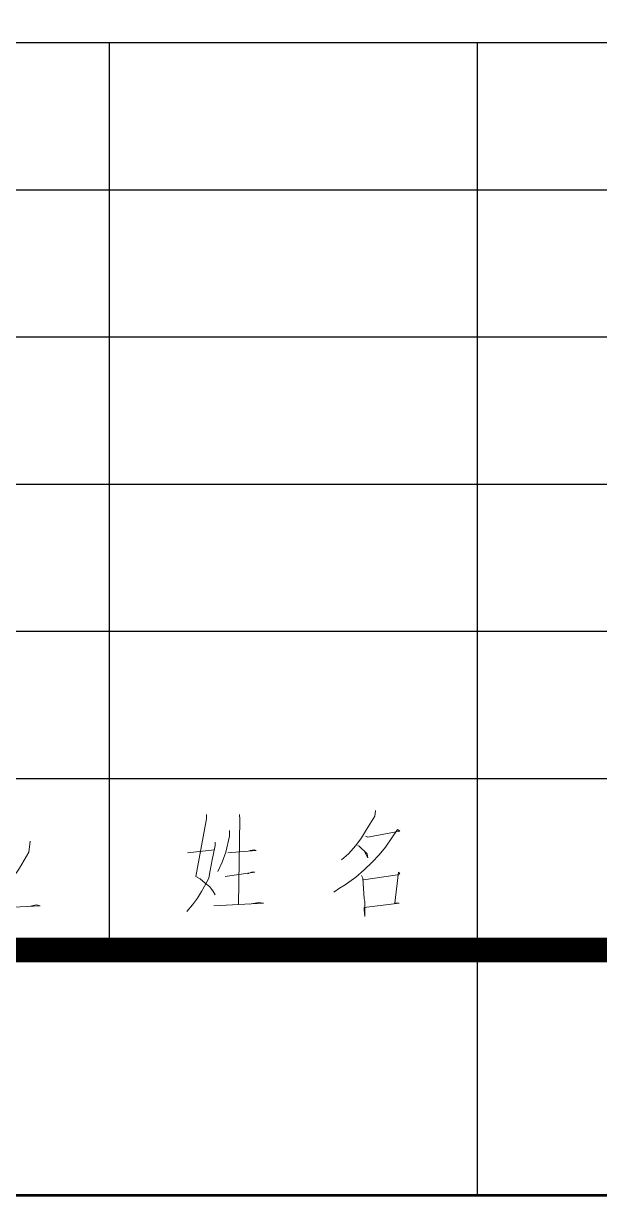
# Model space of a CAD drawing. Extents: x 93518 to 937116, y -359949 to 58022.
# Drawn here: x 765671 to 768020, y -42121 to -37338 of the extents above; entities that cross this region are included whole.
import ezdxf
from ezdxf.enums import TextEntityAlignment as Align

# ---------------------------------------------------------------- set-up
doc = ezdxf.new("R2010")
doc.units = 0
doc.header["$LTSCALE"] = 1000
doc.header["$MEASUREMENT"] = 0
doc.layers.get('0').update_dxf_attribs({"color": 8, "linetype": 'CONTINUOUS'})
doc.layers.add('HQ1', color=8, linetype='CONTINUOUS')
doc.styles.add('TK', font='geditxt.shx', dxfattribs={"width": 0.75, "bigfont": 'dxt.shx'})

# ---------------------------------------------------------------- blocks, each defined once
blk = doc.blocks.new('GEDI_WK_A11')
at = {"color": 3}
blk.add_line((825, 0), (825, 10), dxfattribs=at)
for points, const_width in [([(0, 0), (1050, 0), (1050, 594), (0, 594)], 0.1), ([(25, 10), (1040, 10), (1040, 584), (25, 584)], 1)]:
    blk.add_lwpolyline(points, close=True, dxfattribs=dict(at, const_width=const_width))
blk = doc.blocks.new('GEDI_HQ1_2012')
at = {"layer": 'HQ1', "color": 2}
for p, q in [((0, 37), (-65, 37)), ((-50, 0), (-50, 37)), ((-35, 0), (-35, 37)), ((-65, 31), (0, 31)), ((-65, 25), (0, 25)), ((-65, 19), (0, 19)), ((-65, 13), (0, 13)), ((-65, 7), (0, 7)), ((-65, 0), (0, 0))]:
    blk.add_line(p, q, dxfattribs=at)
at = {"layer": 'HQ1', "color": 7, "lineweight": 0}
for points in [[(-46.042, 5.529), (-46.042, 5.358), (-46.479, 3.004), (-46.304, 2.899), (-46.1, 2.731), (-45.925, 2.593), (-45.783, 2.422), (-45.695, 2.25)], [(-44.708, 5.529), (-44.683, 5.321), (-44.737, 1.875)], [(-39.153, 5.697), (-39.182, 5.46), (-39.528, 4.913), (-39.732, 4.571), (-39.961, 4.265), (-40.253, 3.922), (-40.541, 3.686)], [(-45.116, 4.881), (-45.116, 4.64), (-45.262, 3.992), (-45.404, 3.584), (-45.579, 3.208)], [(-39.557, 4.64), (-39.47, 4.607), (-38.166, 4.844), (-38.253, 4.913), (-38.486, 4.571), (-38.745, 4.196), (-39.007, 3.89), (-39.298, 3.584), (-39.615, 3.274), (-39.961, 2.968), (-40.34, 2.695), (-40.399, 2.662), (-40.628, 2.524), (-40.861, 2.356)], [(-53.237, 4.436), (-53.296, 3.992), (-53.671, 3.343), (-54.133, 2.662)], [(-45.695, 4.403), (-45.695, 4.265), (-45.812, 3.686), (-45.899, 3.241), (-45.954, 2.935), (-46.071, 2.695), (-46.246, 2.389), (-46.42, 2.116), (-46.621, 1.842), (-46.854, 1.569)], [(-46.825, 3.959), (-45.725, 4.094)], [(-45.175, 3.959), (-44.016, 4.061), (-44.1, 4.094), (-44.275, 4.061)], [(-39.878, 4.265), (-39.819, 4.232), (-39.499, 3.922), (-39.47, 3.755), (-39.586, 3.992)], [(-45.291, 3.004), (-44.074, 3.172), (-44.216, 3.172), (-44.362, 3.106)], [(-39.732, 3.037), (-39.674, 2.935), (-39.615, 2.083), (-39.586, 1.981), (-39.586, 1.365), (-39.615, 1.638), (-39.615, 1.74), (-38.195, 1.912), (-38.224, 1.912), (-38.37, 1.912), (-38.224, 3.172), (-38.166, 3.106), (-38.253, 3.07), (-39.645, 2.866)], [(-45.754, 1.81), (-43.725, 1.912), (-43.929, 1.944), (-44.275, 1.875)], [(-56.104, 1.638), (-52.833, 1.81), (-52.975, 1.842), (-53.296, 1.773)]]:
    blk.add_lwpolyline(points, dxfattribs=at)
blk = doc.blocks.new('A$C7DF8697A')
for name, p in [('GEDI_WK_A11', (0, 0)), ('GEDI_HQ1_2012', (860, 10))]:
    blk.add_blockref(name, p)
at = {"style": 'TK', "width": 0.85}
for tag, height, p in [('PROJECTNAME', 4.75, (985, 44)), ('PHASE', 4, (1027, 44)), ('DRAWINGNAME', 4.75, (995, 31))]:
    blk.add_attdef(tag, text='', height=height, dxfattribs=at).set_placement(p, align=Align.MIDDLE_CENTER)
for tag, p, height in [('APPROVE', (872, 32.75), 3.5), ('DESIGN', (917, 32.75), 3.5), ('REVIEW1', (872, 25.75), 3.5), ('DRAW', (917, 25.75), 3.5), ('DRAWINGNUMBER', (967, 18.5), 4), ('REVIEW2', (872, 18.75), 3.5), ('PROPORTION', (917, 18.75), 3.5), ('CHECK', (872, 11.75), 3.5), ('DATE', (917, 11.75), 3.5), ('VERSION', (1033, 11.75), 3.5)]:
    blk.add_attdef(tag, p, '', height=height, dxfattribs=at)

msp = doc.modelspace()

# ---------------------------------------------------------------- block references
at = {"xscale": 100, "yscale": 100, "zscale": 100}
msp.add_blockref('A$C7DF8697A', (685022.3, -42116.5), dxfattribs=at)

doc.saveas('drawing.dxf')
